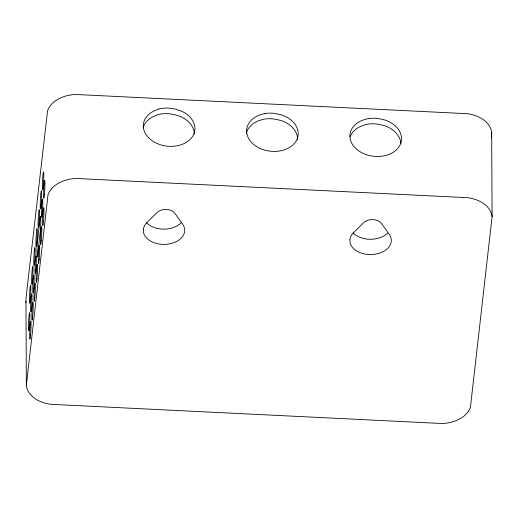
<?xml version="1.0" encoding="UTF-8"?>
<svg xmlns="http://www.w3.org/2000/svg" width="518" height="518" viewBox="0 0 518 518"><rect width="100%" height="100%" fill="white"/><g stroke="black" fill="none" stroke-linecap="round" stroke-linejoin="round"><path stroke-width="0.78" d="M26.34 385.269L47.999 194.93A30.575 20.655 -0.3 0 1 76.263 178.477L467.871 197.708A30.575 20.655 -0.3 0 1 492.1 216.738L470.448 407.051A30.575 20.655 -0.3 0 1 442.217 423.523L50.57 404.299A30.575 20.655 -0.3 0 1 26.34 385.269L25.945 298.724L47.559 110.923A30.575 20.655 -0.3 0 1 75.822 94.477L467.43 113.707A30.575 20.655 -0.3 0 1 491.66 132.731L492.1 216.738M491.66 132.731L491.342 137.678M297.572 139.523L297.604 139.141A25.894 19.03 6.5 0 0 281.572 120.72L277.7 119.729A25.894 19.03 6.5 0 0 264.335 119.069L261.81 119.749A25.894 19.03 6.5 0 0 246.29 133.514M350.11 136.778A25.894 19.03 6.5 0 1 365.099 124.825L367.625 124.145A25.894 19.03 6.5 0 1 380.989 124.799L384.861 125.79A25.894 19.03 6.5 0 1 400.874 143.59M143.149 127.836A25.894 19.03 6.5 0 1 155.497 115.631L157.854 114.646A25.894 19.03 6.5 0 1 177.616 115.618L181.313 116.9A25.894 19.03 6.5 0 1 194.308 134.071M387.606 233.132A20.714 13.999 -0.3 0 1 353.159 232.97M181.022 222.986A20.714 13.999 -0.3 0 1 146.575 222.824M26.075 302.609A30.575 20.655 -0.3 0 1 25.9 301.262M36.985 250.68L37.005 255.38A7.776 0.46 -87.2 0 0 37.516 255.782L40.281 231.488A7.776 0.46 -87.2 0 0 40.741 222.591L40.715 217.89A7.776 0.46 -87.2 0 0 40.203 217.489L37.438 241.783A7.776 0.46 -87.2 0 0 36.985 250.68M143.356 229.396L143.324 231.222A20.72 13.999 -0.3 0 0 169.146 243.952A20.72 13.999 -0.3 0 0 182.699 224.307L174.942 213.397A10.36 6.999 -0.3 0 0 157.058 212.522L146.918 222.552A20.72 13.999 -0.3 0 0 143.356 229.39M349.941 239.536L349.903 241.369A20.72 13.999 -0.3 0 0 375.718 254.098A20.72 13.999 -0.3 0 0 389.277 234.453L381.526 223.543A10.36 6.999 -0.3 0 0 363.636 222.662L353.503 232.692A20.72 13.999 -0.3 0 0 349.935 239.549M158.489 109.058L156.132 110.049A25.894 19.03 6.5 0 0 149.411 138.52A25.894 19.03 6.5 0 0 188.973 140.462A25.894 19.03 6.5 0 0 181.947 111.318L178.25 110.03A25.894 19.03 6.5 0 0 158.489 109.058M264.97 113.487L262.445 114.167A25.894 19.03 6.5 0 0 251.994 142.91A25.894 19.03 6.5 0 0 292.961 144.917A25.894 19.03 6.5 0 0 282.206 115.138L278.334 114.141A25.894 19.03 6.5 0 0 264.97 113.487M368.259 118.557L365.734 119.237A25.894 19.03 6.5 0 0 355.283 147.98A25.894 19.03 6.5 0 0 396.251 149.993A25.894 19.03 6.5 0 0 385.496 120.208L381.63 119.218A25.894 19.03 6.5 0 0 368.259 118.557M36.83 242.463A9.065 0.537 -87.2 0 0 37.089 228.542A9.065 0.537 -87.2 0 0 35.936 241.757A9.065 0.537 -87.2 0 0 36.83 242.463M32.53 280.277A9.065 0.537 -87.2 0 0 32.783 266.362A9.065 0.537 -87.2 0 0 31.637 279.571A9.065 0.537 -87.2 0 0 32.53 280.277M34.68 261.37A9.065 0.537 -87.2 0 0 34.933 247.455A9.065 0.537 -87.2 0 0 33.787 260.664A9.065 0.537 -87.2 0 0 34.68 261.37M43.285 185.735A9.065 0.537 -87.2 0 0 43.538 171.821A9.065 0.537 -87.2 0 0 42.392 185.03A9.065 0.537 -87.2 0 0 43.285 185.735M41.136 204.642A9.065 0.537 -87.2 0 0 41.388 190.728A9.065 0.537 -87.2 0 0 40.242 203.943A9.065 0.537 -87.2 0 0 41.136 204.642M38.986 223.556A9.065 0.537 -87.2 0 0 39.239 209.635A9.065 0.537 -87.2 0 0 38.092 222.85A9.065 0.537 -87.2 0 0 38.986 223.556M30.381 299.184A9.065 0.537 -87.2 0 0 30.633 285.269A9.065 0.537 -87.2 0 0 29.487 298.485A9.065 0.537 -87.2 0 0 30.381 299.184M29.396 326.56A9.065 0.537 -87.2 0 0 29.649 312.639A9.065 0.537 -87.2 0 0 28.503 325.854A9.065 0.537 -87.2 0 0 29.396 326.56M31.546 307.647A9.065 0.537 -87.2 0 0 31.799 293.732A9.065 0.537 -87.2 0 0 30.653 306.947A9.065 0.537 -87.2 0 0 31.546 307.647M33.702 288.74A9.065 0.537 -87.2 0 0 33.955 274.825A9.065 0.537 -87.2 0 0 32.802 288.034A9.065 0.537 -87.2 0 0 33.702 288.74M37.018 278.296A9.065 0.537 -87.2 0 0 37.277 264.381A9.065 0.537 -87.2 0 0 36.124 277.59A9.065 0.537 -87.2 0 0 37.018 278.296M35.852 269.833A9.065 0.537 -87.2 0 0 36.105 255.918A9.065 0.537 -87.2 0 0 34.959 269.127A9.065 0.537 -87.2 0 0 35.852 269.833M42.308 213.105A9.065 0.537 -87.2 0 0 42.56 199.19A9.065 0.537 -87.2 0 0 41.414 212.406A9.065 0.537 -87.2 0 0 42.308 213.105M44.457 194.198A9.065 0.537 -87.2 0 0 44.71 180.283A9.065 0.537 -87.2 0 0 43.564 193.492A9.065 0.537 -87.2 0 0 44.457 194.198M39.174 259.389A9.065 0.537 -87.2 0 0 39.426 245.467A9.065 0.537 -87.2 0 0 38.28 258.683A9.065 0.537 -87.2 0 0 39.174 259.389M41.323 240.481A9.065 0.537 -87.2 0 0 41.576 226.56A9.065 0.537 -87.2 0 0 40.43 239.776A9.065 0.537 -87.2 0 0 41.323 240.481M30.568 335.023A9.065 0.537 -87.2 0 0 30.821 321.102A9.065 0.537 -87.2 0 0 29.675 334.317A9.065 0.537 -87.2 0 0 30.568 335.023M34.868 297.202A9.065 0.537 -87.2 0 0 35.12 283.288A9.065 0.537 -87.2 0 0 33.974 296.497A9.065 0.537 -87.2 0 0 34.868 297.202M32.718 316.109A9.065 0.537 -87.2 0 0 32.971 302.195A9.065 0.537 -87.2 0 0 31.825 315.41A9.065 0.537 -87.2 0 0 32.718 316.109M43.473 221.568A9.065 0.537 -87.2 0 0 43.726 207.653A9.065 0.537 -87.2 0 0 42.58 220.869A9.065 0.537 -87.2 0 0 43.473 221.568"/></g></svg>
